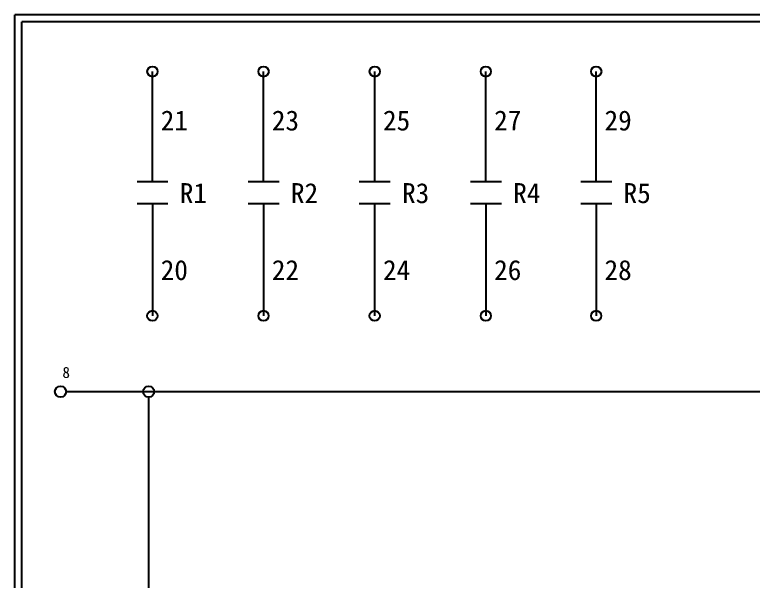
# Model space of a CAD drawing. Extents: x 10 to 297, y 3 to 207.
# Drawn here: x 10 to 142.9, y 105 to 207 of the extents above; entities that cross this region are included whole.
import ezdxf

# ---------------------------------------------------------------- set-up
doc = ezdxf.new("R2010")
doc.units = 0
doc.layers.get('0').update_dxf_attribs({"linetype": 'CONTINUOUS'})
doc.layers.add('圖框層', color=7, linetype='CONTINUOUS')
doc.layers.add('標尺寸層', color=3, linetype='CONTINUOUS')
doc.styles.add('STSL', font='kaiu.ttf')

msp = doc.modelspace()

# ---------------------------------------------------------------- linework, layer by layer
for p, q in [((34.78, 176.96), (34.77, 196.74)), ((54.78, 176.96), (54.77, 196.74)), ((74.78, 176.96), (74.77, 196.74)), ((94.78, 176.96), (94.77, 196.74)), ((114.64, 176.96), (114.63, 196.74)), ((34.76, 172.99), (34.76, 152.78)), ((54.76, 172.99), (54.76, 152.78)), ((74.76, 172.99), (74.76, 152.78)), ((94.76, 172.99), (94.76, 152.78)), ((114.61, 172.99), (114.61, 152.78)), ((19.23, 139.12), (291.46, 139.12)), ((34.09, 138.12), (34.09, 71.11))]:
    msp.add_line(p, q)
at = {"layer": '圖框層', "color": 7}
for p, q in [((297, 206.97), (10, 206.97)), ((10, 3), (10, 206.97)), ((295.75, 205.72), (11.25, 205.72)), ((11.25, 4.25), (11.25, 205.72))]:
    msp.add_line(p, q, dxfattribs=at)
at = {"layer": '標尺寸層', "color": 7}
for p, q in [((32, 176.96), (37.56, 176.96)), ((52, 176.96), (57.56, 176.96)), ((72, 176.96), (77.56, 176.96)), ((92, 176.96), (97.56, 176.96)), ((111.85, 176.96), (117.42, 176.96)), ((32, 172.99), (37.56, 172.99)), ((52, 172.99), (57.56, 172.99)), ((72, 172.99), (77.56, 172.99)), ((92, 172.99), (97.56, 172.99)), ((111.85, 172.99), (117.42, 172.99))]:
    msp.add_line(p, q, dxfattribs=at)
for centre, radius in [((34.77, 196.74), 0.92), ((54.77, 196.74), 0.92), ((74.77, 196.74), 0.92), ((94.77, 196.74), 0.92), ((114.63, 196.74), 0.92), ((34.76, 152.78), 0.92), ((54.76, 152.78), 0.92), ((74.76, 152.78), 0.92), ((94.76, 152.78), 0.92), ((114.61, 152.78), 0.92), ((18.23, 139.12), 1), ((34.09, 139.12), 1)]:
    msp.add_circle(centre, radius, dxfattribs=at)

# ---------------------------------------------------------------- texts
at = {"layer": '圖框層', "color": 4, "style": 'STSL'}
for s, height, p in [('21', 3.6, (36.26, 186.14)), ('23', 3.6, (56.26, 186.14)), ('25', 3.6, (76.26, 186.14)), ('27', 3.6, (96.26, 186.14)), ('29', 3.6, (116.12, 186.14)), ('R1', 3.6, (39.69, 173.06)), ('R2', 3.6, (59.69, 173.06)), ('R3', 3.6, (79.69, 173.06)), ('R4', 3.6, (99.69, 173.06)), ('R5', 3.6, (119.55, 173.06)), ('20', 3.6, (36.26, 159.21)), ('22', 3.6, (56.26, 159.21)), ('24', 3.6, (76.26, 159.21)), ('26', 3.6, (96.26, 159.21)), ('28', 3.6, (116.12, 159.21)), ('8', 2, (18.57, 141.58))]:
    msp.add_text(s, height=height, dxfattribs=at).set_placement(p)

doc.saveas('drawing.dxf')
